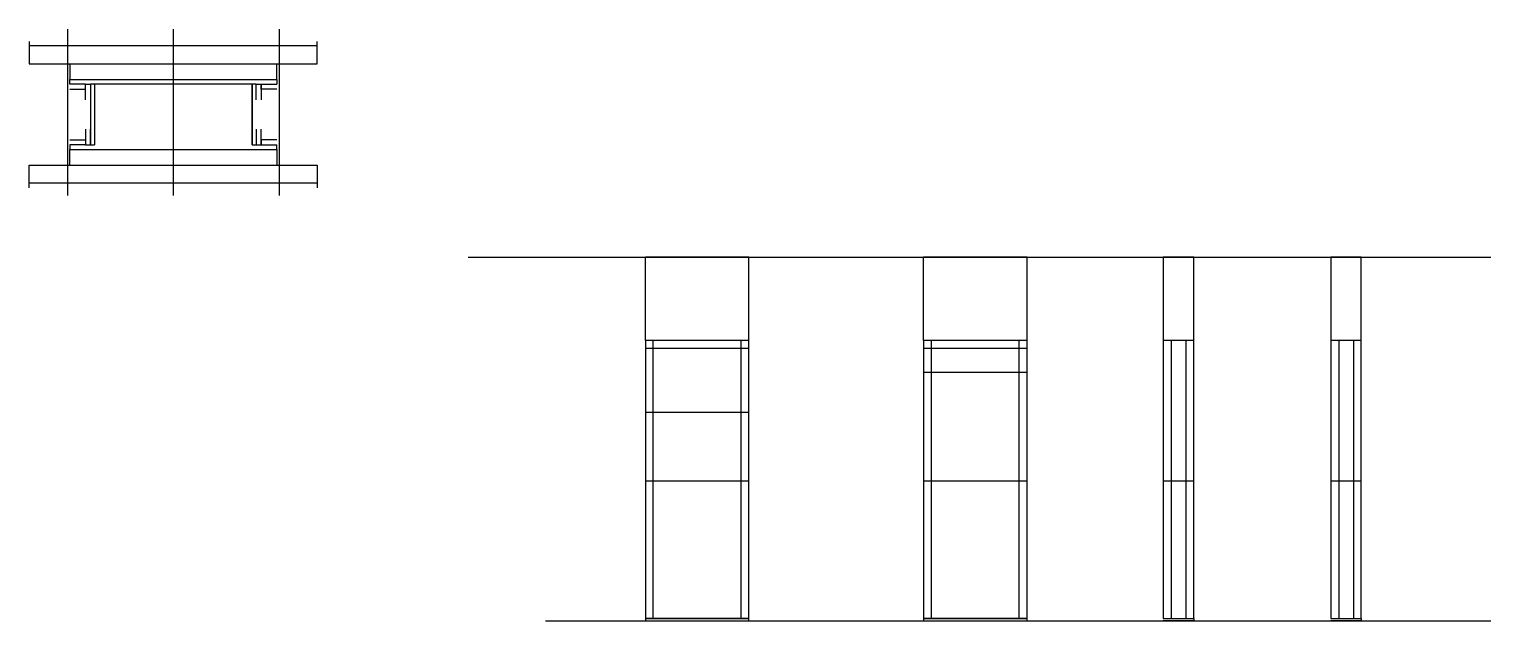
# Model space of a CAD drawing. Header units: metres. Extents: x 5088 to 6387, y 2792 to 3318.
import ezdxf

# ---------------------------------------------------------------- set-up
doc = ezdxf.new("R2010")
doc.units = ezdxf.units.M
for name, color, linetype in [('CHAPA', 7, 'Continuous'), ('COTA', 7, 'Continuous'), ('Hachura', 7, 'Continuous'), ('Madeira', 7, 'Continuous'), ('Nível', 7, 'Continuous'), ('Painéis', 7, 'Continuous'), ('Perfil Metálico', 7, 'Continuous'), ('SARR_2.2x7', 7, 'Continuous'), ('SARRAFO', 7, 'Continuous')]:
    doc.layers.add(name, color=color, linetype=linetype)

msp = doc.modelspace()

# ---------------------------------------------------------------- linework, layer by layer
at = {"layer": 'CHAPA', "color": 7, "lineweight": 25}
for points in [[(5123.9, 3269.1), (5123.9, 3273.1), (5307.9, 3273.1), (5307.9, 3269.1)], [(5123.9, 3269.1), (5123.9, 3273.1), (5307.9, 3273.1), (5307.9, 3269.1)], [(5145.9, 3269.1), (5142.3, 3269.1), (5142.3, 3215.1), (5145.9, 3215.1)], [(5145.9, 3269.1), (5142.3, 3269.1), (5142.3, 3215.1), (5145.9, 3215.1)], [(5289.5, 3269.1), (5285.9, 3269.1), (5285.9, 3215.1), (5289.5, 3215.1)], [(5289.5, 3269.1), (5285.9, 3269.1), (5285.9, 3215.1), (5289.5, 3215.1)], [(5123.9, 3215.1), (5123.9, 3211.1), (5307.9, 3211.1), (5307.9, 3215.1)], [(5123.9, 3215.1), (5123.9, 3211.1), (5307.9, 3211.1), (5307.9, 3215.1)]]:
    msp.add_lwpolyline(points, dxfattribs=at)
at = {"layer": 'COTA', "color": 7, "lineweight": 25}
for p, q in [((5727.5, 3115.3), (5635.5, 3115.3)), ((5635.5, 3041.3), (5635.5, 3115.3)), ((5727.5, 3041.3), (5727.5, 3115.3)), ((5974.7, 3115.3), (5882.7, 3115.3)), ((5882.7, 3041.3), (5882.7, 3115.3)), ((5974.7, 3041.3), (5974.7, 3115.3))]:
    msp.add_line(p, q, dxfattribs=at)
for points in [[(6122.7, 3041.3), (6122.7, 3115.3), (6095.7, 3115.3), (6095.7, 3041.3)], [(6271.6, 3041.3), (6271.6, 3115.3), (6244.6, 3115.3), (6244.6, 3041.3)]]:
    msp.add_lwpolyline(points, dxfattribs=at)
at = {"layer": 'Hachura', "color": 7, "lineweight": 25}
for p, q in [((5121.9, 3317.9), (5121.9, 3170.1)), ((5215.9, 3317.9), (5215.9, 3170.1)), ((5309.9, 3317.9), (5309.9, 3170.1))]:
    msp.add_line(p, q, dxfattribs=at)
at = {"layer": 'Madeira', "color": 7, "lineweight": 25}
for points in [[(5123.9, 3287.1), (5123.9, 3273.1), (5307.9, 3273.1), (5307.9, 3287.1)], [(5123.9, 3197.1), (5123.9, 3211.1), (5307.9, 3211.1), (5307.9, 3197.1)]]:
    msp.add_lwpolyline(points, dxfattribs=at)
at = {"layer": 'Nível', "color": 7, "lineweight": 25}
for p, q in [((5478.1, 3115.3), (6386.7, 3115.3)), ((5546.8, 2792.3), (6386.7, 2792.3))]:
    msp.add_line(p, q, dxfattribs=at)
at = {"layer": 'Painéis', "color": 7, "lineweight": 25}
for p, q in [((5635.5, 3041.3), (5635.5, 2792.3)), ((5727.5, 3041.3), (5635.5, 3041.3)), ((5727.5, 2792.3), (5727.5, 3041.3)), ((5882.7, 3041.3), (5882.7, 2792.3)), ((5974.7, 3041.3), (5882.7, 3041.3)), ((5974.7, 2792.3), (5974.7, 3041.3)), ((6095.7, 3041.3), (6095.7, 2794.3)), ((6122.7, 3041.3), (6095.7, 3041.3)), ((6122.7, 2794.3), (6122.7, 3041.3)), ((6244.6, 3041.3), (6244.6, 2794.3)), ((6271.6, 3041.3), (6244.6, 3041.3)), ((6271.6, 2794.3), (6271.6, 3041.3)), ((5882.7, 3013.3), (5974.7, 3013.3)), ((5727.5, 2977.3), (5635.5, 2977.3)), ((5727.5, 2916.3), (5635.5, 2916.3)), ((5974.7, 2916.3), (5882.7, 2916.3)), ((6122.7, 2916.3), (6095.7, 2916.3)), ((6271.6, 2916.3), (6244.6, 2916.3)), ((5635.5, 2794.3), (5727.5, 2794.3)), ((5882.7, 2794.3), (5974.7, 2794.3)), ((6095.7, 2794.3), (6122.7, 2794.3)), ((6244.6, 2794.3), (6271.6, 2794.3))]:
    msp.add_line(p, q, dxfattribs=at)
for points in [[(5285.9, 3215.1), (5285.9, 3269.1), (5145.9, 3269.1), (5145.9, 3215.1)], [(5727.5, 2794.3), (5635.5, 2794.3), (5635.5, 2792.3), (5727.5, 2792.3)], [(5974.7, 2794.3), (5882.7, 2794.3), (5882.7, 2792.3), (5974.7, 2792.3)], [(6095.7, 2794.3), (6122.7, 2794.3), (6122.7, 2792.3), (6095.7, 2792.3)], [(6244.6, 2794.3), (6271.6, 2794.3), (6271.6, 2792.3), (6244.6, 2792.3)]]:
    msp.add_lwpolyline(points, dxfattribs=at)
at = {"layer": 'Perfil Metálico', "color": 7, "lineweight": 25}
for points in [[(5087.9, 3307.1), (5087.9, 3287.1), (5343.9, 3287.1), (5343.9, 3307.1)], [(5343.9, 3291.1), (5343.9, 3303.1), (5087.9, 3303.1), (5087.9, 3291.1)], [(5087.9, 3177.1), (5087.9, 3197.1), (5343.9, 3197.1), (5343.9, 3177.1)], [(5343.9, 3193.1), (5343.9, 3181.1), (5087.9, 3181.1), (5087.9, 3193.1)]]:
    msp.add_lwpolyline(points, dxfattribs=at)
at = {"layer": 'SARR_2.2x7', "color": 7, "lineweight": 25}
for p, q in [((5642.5, 2916.3), (5642.5, 3041.3)), ((5720.5, 2916.3), (5720.5, 3041.3)), ((5889.7, 3013.3), (5889.7, 3041.3)), ((5967.7, 3013.3), (5967.7, 3041.3)), ((6102.7, 3041.3), (6102.7, 2794.3)), ((6115.7, 3041.3), (6115.7, 2794.3)), ((6251.6, 3041.3), (6251.6, 2794.3)), ((6264.6, 3041.3), (6264.6, 2794.3)), ((5727.5, 3034.3), (5635.5, 3034.3)), ((5974.7, 3034.3), (5882.7, 3034.3)), ((5889.7, 2916.3), (5889.7, 3013.3)), ((5967.7, 2916.3), (5967.7, 3013.3)), ((5642.5, 2794.3), (5642.5, 2916.3)), ((5720.5, 2794.3), (5720.5, 2916.3)), ((5889.7, 2794.3), (5889.7, 2916.3)), ((5967.7, 2794.3), (5967.7, 2916.3)), ((5642.5, 2794.3), (5642.5, 2794.3)), ((5720.5, 2794.3), (5720.5, 2794.3)), ((5889.7, 2794.3), (5889.7, 2794.3)), ((5967.7, 2794.3), (5967.7, 2794.3))]:
    msp.add_line(p, q, dxfattribs=at)
at = {"layer": 'SARRAFO', "color": 7, "lineweight": 25}
for points in [[(5123.9, 3264.7), (5137.9, 3264.7), (5137.9, 3269.1), (5123.9, 3269.1)], [(5137.9, 3255.1), (5137.9, 3269.1), (5142.3, 3269.1), (5142.3, 3255.1)], [(5289.5, 3255.1), (5289.5, 3269.1), (5293.9, 3269.1), (5293.9, 3255.1)], [(5307.9, 3264.7), (5293.9, 3264.7), (5293.9, 3269.1), (5307.9, 3269.1)], [(5137.9, 3229.1), (5137.9, 3215.1), (5142.3, 3215.1), (5142.3, 3229.1)], [(5289.5, 3229.1), (5289.5, 3215.1), (5293.9, 3215.1), (5293.9, 3229.1)], [(5123.9, 3219.5), (5137.9, 3219.5), (5137.9, 3215.1), (5123.9, 3215.1)], [(5307.9, 3219.5), (5293.9, 3219.5), (5293.9, 3215.1), (5307.9, 3215.1)]]:
    msp.add_lwpolyline(points, dxfattribs=at)

doc.saveas('drawing.dxf')
